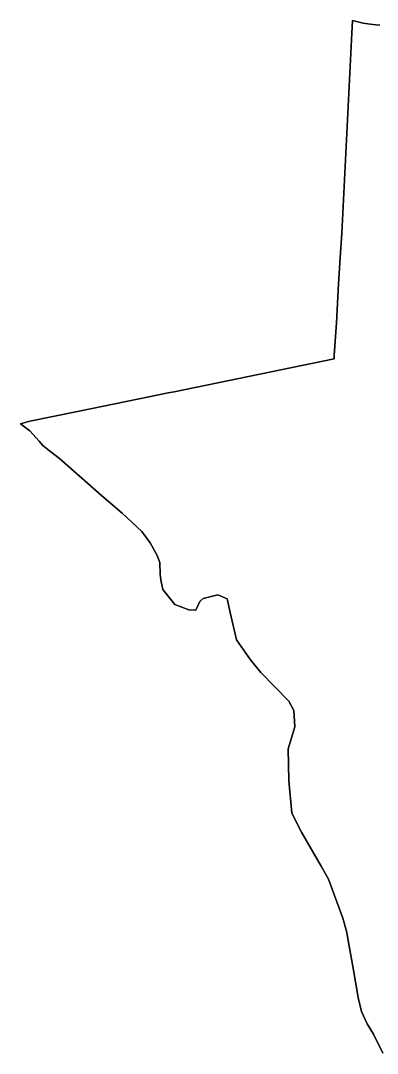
# Model space of a CAD drawing. Header units: inches. Extents: x 130170 to 284068, y 377793 to 804530.
# Drawn here: x 191111 to 191506, y 667543 to 668686 of the extents above; entities that cross this region are included whole.
import ezdxf

# ---------------------------------------------------------------- set-up
doc = ezdxf.new("R2010")
doc.units = ezdxf.units.IN
doc.header["$MEASUREMENT"] = 0
doc.layers.add('muni_il', color=7, linetype='Continuous')

msp = doc.modelspace()

# ---------------------------------------------------------------- linework, layer by layer
at = {"layer": 'muni_il'}
for points in [[(191511.7, 667543.4), (191501.4, 667564.6), (191494.4, 667576), (191488.1, 667589.6), (191484.4, 667605.1), (191479.2, 667635.4), (191471.8, 667678.7), (191467.4, 667692.9), (191451.7, 667736.2), (191443.4, 667750.5), (191421.9, 667787.9), (191411.2, 667809.2), (191407.8, 667845.3), (191407.1, 667880.1), (191414.3, 667904.5), (191413.4, 667922.7), (191407.7, 667933.2), (191376.9, 667964.6), (191365.3, 667978.6), (191349.9, 668000.9), (191342.7, 668031.3), (191339.3, 668046.4), (191329.2, 668050.5), (191313, 668046.6), (191309.1, 668043.4), (191304.8, 668033.6), (191296.9, 668034.1), (191281.4, 668040), (191268.3, 668056.5), (191265.9, 668067.1), (191265.1, 668073.2), (191265, 668086.6), (191262, 668094.3), (191254, 668108.1), (191245, 668120.8), (191223, 668141), (191200.2, 668160.7), (191153.9, 668201.4), (191142.7, 668210.1), (191135.4, 668216), (191131.1, 668220.7), (191120.9, 668232.3), (191110.7, 668239.9), (191120.7, 668242.7), (191173.7, 668253.7), (191254.6, 668270.2), (191274.2, 668274.3), (191280.6, 668275.4), (191457.9, 668311.7), (191458.1, 668315.9), (191460.5, 668351.6), (191462.9, 668394.9), (191464.5, 668423.6), (191466.3, 668450.8), (191477.5, 668672), (191478.2, 668686), (191490, 668683.3), (191495.1, 668682.4), (191500.9, 668681.9), (191508.6, 668681.1)], [(191508.6, 668681.1), (191500.9, 668681.9), (191495.1, 668682.4), (191490, 668683.3), (191478.2, 668686), (191477.5, 668672), (191466.3, 668450.8), (191464.5, 668423.6), (191462.9, 668394.9), (191460.5, 668351.6), (191458.1, 668315.9), (191457.9, 668311.7), (191280.6, 668275.4), (191274.2, 668274.3), (191254.6, 668270.2), (191173.7, 668253.7), (191120.7, 668242.7), (191110.7, 668239.9), (191120.9, 668232.3), (191131.1, 668220.7), (191135.4, 668216), (191142.7, 668210.1), (191153.9, 668201.4), (191200.2, 668160.7), (191223, 668141), (191245, 668120.8), (191254, 668108.1), (191262, 668094.3), (191265, 668086.6), (191265.1, 668073.2), (191265.9, 668067.1), (191268.3, 668056.5), (191281.4, 668040), (191296.9, 668034.1), (191304.8, 668033.6), (191309.1, 668043.4), (191313, 668046.6), (191329.2, 668050.5), (191339.3, 668046.4), (191342.7, 668031.3), (191349.9, 668000.9), (191365.3, 667978.6), (191376.9, 667964.6), (191407.7, 667933.2), (191413.4, 667922.7), (191414.3, 667904.5), (191407.1, 667880.1), (191407.8, 667845.3), (191411.2, 667809.2), (191421.9, 667787.9), (191443.4, 667750.5), (191451.7, 667736.2), (191467.4, 667692.9), (191471.8, 667678.7), (191479.2, 667635.4), (191484.4, 667605.1), (191488.1, 667589.6), (191494.4, 667576), (191501.4, 667564.6), (191511.7, 667543.4)]]:
    msp.add_lwpolyline(points, dxfattribs=at)

doc.saveas('drawing.dxf')
